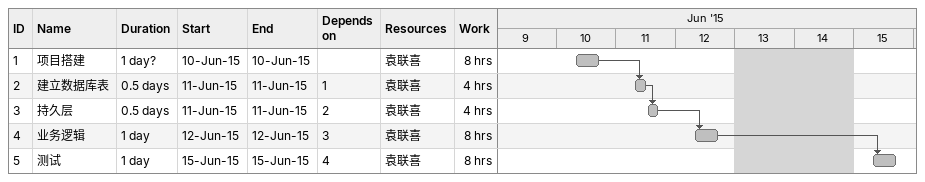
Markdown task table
| ID | Task | Duration | Start | Finish | Predecessors | Resources | Work (h) |
|---|---|---|---|---|---|---|---|
| 1 | 项目搭建 | 1d? | 2015-06-10 | 2015-06-10 |  | 袁联喜 | 8 |
| 2 | 建立数据库表 | 0.5d | 2015-06-11 | 2015-06-11 | 1 | 袁联喜 | 4 |
| 3 | 持久层 | 0.5d | 2015-06-11 | 2015-06-11 | 2 | 袁联喜 | 4 |
| 4 | 业务逻辑 | 1d | 2015-06-12 | 2015-06-12 | 3 | 袁联喜 | 8 |
| 5 | 测试 | 1d | 2015-06-15 | 2015-06-15 | 4 | 袁联喜 | 8 |
